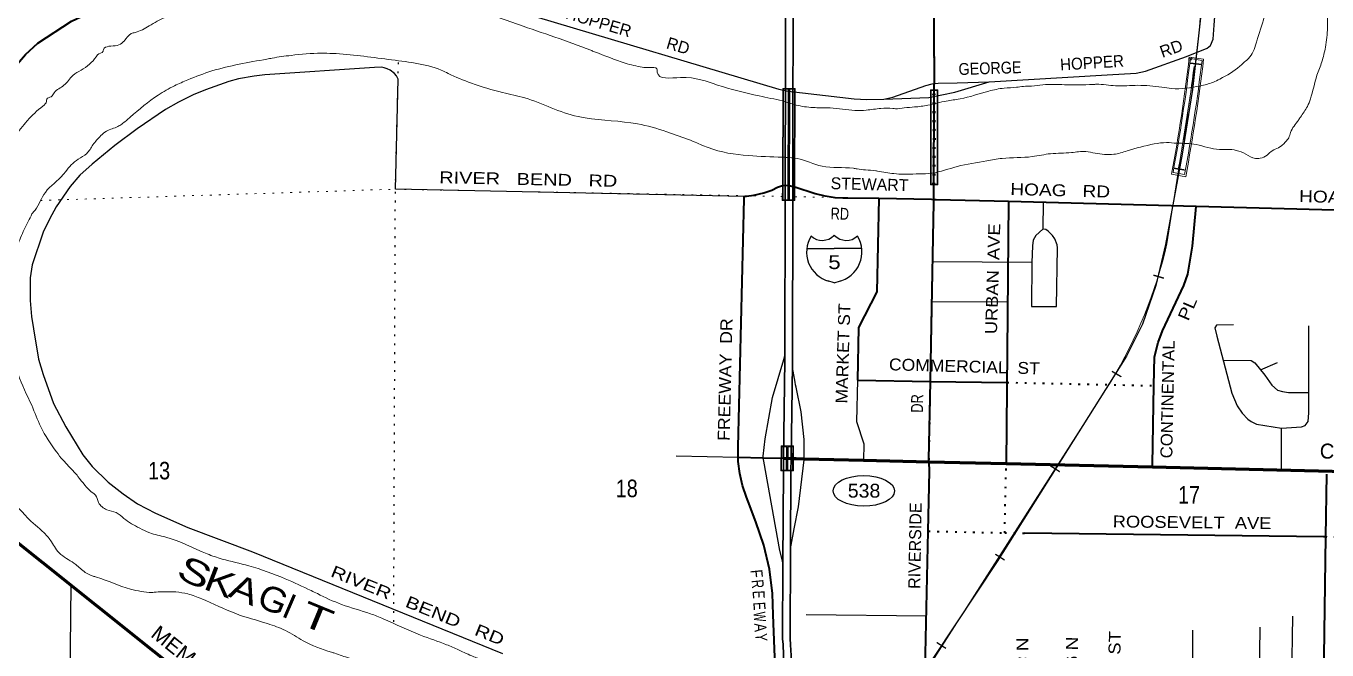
# Model space of a CAD drawing. Header units: feet. Extents: x -493433 to -244333, y 184684 to 373072.
# Drawn here: x -335701 to -322591, y 344402 to 350695 of the extents above; entities that cross this region are included whole.
import ezdxf
from ezdxf.enums import TextEntityAlignment as Align

# ---------------------------------------------------------------- set-up
doc = ezdxf.new("R2010")
doc.units = ezdxf.units.FT
doc.header["$LTSCALE"] = 60
doc.header["$PDMODE"] = 32
doc.header["$PDSIZE"] = 30
doc.linetypes.add('DOTTED', pattern=[1.5, 0.3, -1.2])
for name, color, linetype, lineweight in [('15', 7, 'Continuous', 25), ('17', 7, 'Continuous', 25), ('18', 7, 'Continuous', 35), ('19', 7, 'Continuous', 25), ('23', 7, 'Continuous', 70), ('26', 7, 'Continuous', 40), ('27', 7, 'Continuous', 13), ('29', 7, 'Continuous', 25), ('30', 7, 'Continuous', 13), ('34', 7, 'Continuous', 13), ('39', 7, 'Continuous', 13), ('41', 7, 'Continuous', 13), ('53', 7, 'DOTTED', 40), ('55', 7, 'Continuous', 13), ('6', 7, 'DOTTED', 25), ('61', 7, 'Continuous', 13), ('7', 7, 'DOTTED', 13)]:
    doc.layers.add(name, color=color, linetype=linetype, lineweight=lineweight)

msp = doc.modelspace()

# ---------------------------------------------------------------- linework, layer by layer
at = {"layer": '15'}
for p, q in [((-327559.49, 348583.06), (-327556.59, 348585.97)), ((-327553.42, 348583.59), (-327556.85, 348585.97)), ((-327832.2, 348451.59), (-327555.79, 348451.59)), ((-327555.79, 348106.01), (-327619.68, 348123.97)), ((-327556.32, 348105.75), (-327492.69, 348124.49))]:
    msp.add_line(p, q, dxfattribs=at)
msp.add_lwpolyline([(-327280.43, 348451.59), (-327556.32, 348451.59), (-327555.79, 348451.59)], dxfattribs=at)
for centre, radius, start, end in [((-327529.57, 348416.49), 306.13, 148.44434, 254.43372), ((-327678.17, 348699.09), 165.66, 227.3423, 315.81171), ((-327434.48, 348699.09), 165.66, 224.18809, 312.69403), ((-327583.08, 348416.49), 306.13, 283.08091, 31.62476)]:
    msp.add_arc(centre, radius, start, end, dxfattribs=at)
at = {"layer": '17'}
msp.add_ellipse((-327259.15, 346006.91), major_axis=(-309.24, 1), ratio=0.500121, dxfattribs=at)
at = {"layer": '18', "lineweight": 13}
msp.add_line((-328015.58, 350065.35), (-328013.06, 350065.35), dxfattribs=at)
at = {"layer": '18'}
for p, q in [((-328053.51, 347369.75), (-328050.65, 348935.39)), ((-328050.65, 348935.39), (-328050.65, 348935.47))]:
    msp.add_line(p, q, dxfattribs=at)
for points in [[(-328050.65, 348935.39), (-328050.37, 349090.63), (-328045.92, 351522.02)], [(-327978.6, 347280.77), (-327977.94, 347325.48), (-327975.01, 348934.26), (-327974.75, 349076.48), (-327970.3, 351505.64)], [(-328067.21, 346331.9), (-328053.59, 347326.11), (-328053.51, 347369.75)], [(-327996.83, 345418.89), (-327993.28, 346207.43), (-327991.61, 346329.84), (-327978.6, 347280.77)], [(-328073.13, 345274.4), (-328068.92, 346207.45), (-328067.21, 346331.9)], [(-327410.42, 342758.47), (-327452.57, 342855.43), (-327733.26, 343449.74), (-327744.96, 343474.52), (-327757.48, 343499.74), (-327814.71, 343615.06), (-327893.07, 343816.81), (-327949.91, 344025.65), (-327984.62, 344239.29), (-327996.8, 344455.38), (-328000.89, 344516.45), (-327996.83, 345418.89)], [(-327457.87, 342691.21), (-327522.59, 342826.56), (-327826.95, 343471), (-327905.68, 343632.45), (-327979.69, 343830.93), (-328032.55, 344036.06), (-328063.68, 344245.59), (-328072.73, 344457.22), (-328076.55, 344514.08), (-328073.13, 345274.4)]]:
    msp.add_lwpolyline(points, dxfattribs=at)
at = {"layer": '18', "lineweight": 13}
for points in [[(-327949.92, 350065.12), (-327950.02, 350065.12), (-327950.02, 350065.81)], [(-328017.09, 348935.21), (-328017.09, 348935.27), (-328019.61, 348935.28), (-328019.61, 348935.23)], [(-327954.05, 348934.67), (-327954.05, 348935.04), (-327952.76, 348935.04)]]:
    msp.add_lwpolyline(points, dxfattribs=at)
at = {"layer": '19'}
for points in [[(-328273.78, 346336.38), (-328271.69, 346356.46), (-328253.57, 346530.39), (-328177.14, 346948.55), (-328064.76, 347331.44), (-328053.51, 347369.75)], [(-327858.52, 346326.74), (-327860.64, 346525.22), (-327888.92, 346803.53), (-327940.92, 347052.36), (-327946.06, 347076.98), (-327950.69, 347102.36), (-327971.3, 347215.35), (-327973.57, 347235.68), (-327978.6, 347280.77)], [(-328073.13, 345274.4), (-328079.52, 345300.69), (-328104.71, 345404.31), (-328267.76, 346306.46), (-328273.78, 346336.38)], [(-327996.83, 345418.89), (-327996.78, 345419.32), (-327996.27, 345423.52), (-327959.31, 345625.52), (-327915.5, 345845.71), (-327858.46, 346320.88), (-327858.52, 346326.74)]]:
    msp.add_lwpolyline(points, dxfattribs=at)
at = {"layer": '23'}
msp.add_line((-321263, 346173.35), (-324349.9, 346245.14), dxfattribs=at)
for points in [[(-327858.52, 346326.74), (-327941.23, 346328.66), (-327991.61, 346329.84), (-328067.21, 346331.9)], [(-326601.07, 346297.49), (-327261.33, 346312.85), (-327858.52, 346326.74)], [(-324349.9, 346245.14), (-325824.12, 346279.42), (-326601.07, 346297.49)], [(-329372.28, 341128.45), (-329936.31, 341151.49), (-329996, 341155.89), (-330039.66, 341158.99), (-330178.16, 341178.46), (-330321.74, 341210.03), (-330428.97, 341249.06), (-330445.81, 341260.32), (-330499.21, 341285.8), (-330574.24, 341329.85), (-330733.92, 341436.39), (-330856.59, 341538.27), (-330879.92, 341557.65), (-330906.59, 341579.63), (-331079.18, 341721.94), (-336656.09, 346180.11)]]:
    msp.add_lwpolyline(points, dxfattribs=at)
at = {"layer": '26'}
for p, q in [((-328079.59, 349087.08), (-328050.37, 349090.63)), ((-325800.54, 348924.15), (-325824.12, 346279.42)), ((-323909.03, 348874.69), (-325800.54, 348924.15)), ((-322602.79, 345544.28), (-322593.99, 346175.56)), ((-322631.53, 343482.06), (-322602.79, 345544.28))]:
    msp.add_line(p, q, dxfattribs=at)
for points in [[(-336615.65, 348878.11), (-336583.37, 348873.87), (-336540.89, 348887.77), (-336524.46, 348928.07), (-336495.43, 349043.06), (-336163.05, 349839.1), (-336097.66, 349957.92), (-335707.03, 350406.13), (-335583.1, 350522.57), (-335244.45, 350742.8), (-334272.29, 351199.69), (-334154.79, 351259.6), (-334037.23, 351327.59), (-333785.43, 351544.3), (-333681.97, 351618.44), (-333544.42, 351656), (-331943.7, 351729.62), (-331918.32, 351730.79), (-331917.88, 351744.07), (-331875.07, 353044.51), (-331874.28, 353068.55), (-331849.25, 353067.6), (-328947.26, 352956.78), (-328920.24, 352955.75)], [(-326553.06, 348940.28), (-326552.64, 348965.28), (-326549.39, 350076.54), (-326549.32, 350101.54), (-326547.12, 350126.54), (-326561.1, 352244.55)], [(-328524.88, 346341.82), (-328525.81, 346401.19), (-328526.2, 346426.19), (-328525.6, 346451.19), (-328465.46, 348950.56), (-328464.85, 348975.8), (-328441.79, 348978.66), (-328366.01, 348988.05), (-328267.09, 349011.01), (-328186.52, 349038.08), (-328128.69, 349068.03), (-328106.87, 349076.49), (-328079.59, 349087.08)], [(-328050.37, 349090.63), (-328043.12, 349091.51), (-328006.83, 349087.59), (-327974.75, 349076.48), (-327953.62, 349069.17)], [(-327108.76, 348953.85), (-327420.92, 348958.93), (-327445.92, 348959.34), (-327470.92, 348959.4), (-327546.67, 348962.76), (-327647.5, 348977.9), (-327746.2, 349003.5), (-327747.66, 349003.96), (-327953.03, 349069), (-327953.57, 349069.16), (-327953.62, 349069.17)], [(-327108.76, 348953.85), (-327126.55, 348014.77), (-327313.32, 347654.86), (-327323.37, 347121.84)], [(-326553.06, 348940.28), (-326578.06, 348945.21), (-327108.76, 348953.85)], [(-326576.97, 347679.19), (-326553.53, 348915.28), (-326553.06, 348940.28)], [(-325800.54, 348924.15), (-326528.06, 348943.17), (-326553.06, 348940.28)], [(-324334.71, 347067.94), (-324329.36, 347359), (-324290.97, 347501.66), (-324247.1, 347622.36), (-324033.24, 348077.76), (-323992.76, 348193.3), (-323946.13, 348474.07), (-323909.03, 348874.69)], [(-321219.14, 348803.35), (-321247.48, 348805.1), (-323909.03, 348874.69)], [(-326601.07, 346297.49), (-326602.68, 346323.45), (-326587.74, 347111.28), (-326576.97, 347679.19)], [(-327323.37, 347121.84), (-326587.74, 347111.28), (-325816.8, 347100.21)], [(-324349.9, 346245.14), (-324349.33, 346272.96), (-324334.71, 347067.94)], [(-327574.88, 342622.94), (-327609.59, 342732.68), (-327612.94, 342744.24), (-327627.02, 342782.78), (-327645.05, 342819.63), (-327928.73, 343344.8), (-327942.19, 343369.73), (-327954.03, 343394.8), (-328009.4, 343512.05), (-328079.28, 343704.32), (-328111.72, 343841.14), (-328146.04, 344070.33), (-328173.12, 344755.62), (-328178.7, 344972.59), (-328209.35, 345218.63), (-328265.55, 345460.11), (-328346.68, 345694.39), (-328422.46, 345898.17), (-328442.11, 345944.2), (-328482, 346060.72), (-328509.49, 346180.78), (-328524.28, 346303.05), (-328524.88, 346341.82)], [(-328067.21, 346331.9), (-328273.78, 346336.38), (-328524.88, 346341.82)], [(-326608.84, 345599.84), (-326595.39, 346206.24), (-326601.07, 346297.49)], [(-326653.94, 343569.82), (-326653.4, 343590.41), (-326608.84, 345599.84)], [(-322602.79, 345544.28), (-322624.63, 345544.53), (-325635.72, 345579.31)]]:
    msp.add_lwpolyline(points, dxfattribs=at)
at = {"layer": '29'}
for p, q in [((-325451.4, 348917.46), (-325455.57, 348646.22)), ((-326564.83, 348319.36), (-325564.02, 348312.93)), ((-326567.72, 347914.05), (-325809.53, 347915.16)), ((-323261.18, 347227.36), (-323088.5, 347299.98)), ((-323050.08, 346214.91), (-323048.75, 346640.53)), ((-328524.88, 346341.82), (-329149.64, 346355.37)), ((-335249.8, 345055.92), (-335260.02, 343899.39)), ((-327840.99, 344758.93), (-326627.76, 344746.71)), ((-322939.82, 344742.96), (-322991.19, 340829.27)), ((-323267.42, 344633.82), (-323298.64, 342251.89))]:
    msp.add_line(p, q, dxfattribs=at)
for points in [[(-325995.53, 350130.78), (-324806.71, 350203.84), (-324515.24, 350218.22), (-324420.29, 350239.81), (-324005.99, 350386.61), (-323798.83, 350472.96), (-323764.31, 350498.87), (-323738.41, 350563.64), (-323727.18, 350702.19), (-323699.57, 351055.86), (-323702.76, 351160.77), (-324075.23, 354108.23)], [(-331918.32, 351730.79), (-331927.46, 351120.62), (-331897.25, 351099.03), (-331799.37, 351066.22), (-330569.58, 350789.75), (-328114.54, 350057.38), (-328021.58, 350037.39), (-327354.84, 349959.36), (-327229.82, 349953.76), (-327057.19, 349958.07), (-326966.7, 349976.46)], [(-328464.85, 348975.8), (-331978.87, 349049.06), (-331951.13, 350160), (-331966.24, 350192.39), (-331987.81, 350216.13), (-332031.74, 350250.01), (-332061.18, 350263.63), (-332091.39, 350274.42), (-332117.28, 350278.74), (-332190.71, 350275.88), (-333295.43, 350203.18), (-333403.32, 350190.23), (-333558.53, 350160.87), (-333657.93, 350134.1), (-333890.97, 350052.06), (-334016.12, 350000.25), (-334163.58, 349927.32), (-334296.63, 349851.29), (-334581.46, 349657), (-334805.53, 349489.23), (-335034.59, 349302.96), (-335159.74, 349190.7), (-335255.04, 349076.84), (-335397.09, 348871.2), (-335466.14, 348745.99), (-335527.92, 348616.01), (-335638.76, 348286.16), (-335659.45, 348153.89), (-335660.34, 347927.8), (-335647.4, 347763.73), (-335626.55, 347639.6), (-335574.03, 347336.29), (-335529.81, 347180.19), (-335422.99, 346889.42), (-335301.29, 346653.27), (-335129.53, 346371.31), (-335035.61, 346252.34), (-334874.92, 346094.98), (-334723.87, 345978.41), (-334579.52, 345877.17), (-334395.9, 345781.96), (-334069.89, 345637.68), (-333419.06, 345390.87), (-330900.3, 344365.78)], [(-327057.19, 349958.07), (-326604.04, 349975.34), (-326340.78, 350029.32), (-325995.53, 350130.78)], [(-326966.7, 349976.46), (-326634.25, 350096.24), (-326569.51, 350112.44), (-326509.09, 350119.99), (-326319.23, 350120.41), (-325995.53, 350130.78)], [(-323532.35, 347680.91), (-323706.12, 347676.92), (-323721.11, 347651.31), (-323702.5, 347568.09), (-323549.8, 346992.58), (-323496.69, 346865.48), (-323444.91, 346792.08), (-323388.8, 346731.63), (-323354.28, 346705.72), (-323302.32, 346680.69), (-323048.75, 346640.53)], [(-323048.75, 346640.53), (-322849.33, 346653.91), (-322809.85, 346667.16), (-322780.28, 346705.72), (-322774.71, 346793.21), (-322773.2, 347671.2)], [(-323638, 347325.01), (-323356.65, 347320.35), (-323319.75, 347297.25), (-323216.54, 347174.09), (-323147.12, 347072.73), (-323090.65, 347024.13), (-323039.23, 347007.96), (-322978.1, 346999.35), (-322774.36, 346998.46)], [(-327323.37, 347121.84), (-327331.18, 346707.51), (-327257.29, 346479.78), (-327261.33, 346312.85)], [(-323946.68, 344603.39), (-323954.8, 342889.81), (-323290.57, 342868.15)]]:
    msp.add_lwpolyline(points, dxfattribs=at)
msp.add_lwpolyline([(-325455.57, 348646.22), (-325525.11, 348581.81), (-325551.01, 348534.31), (-325560.29, 348479.51), (-325564.08, 348310.43), (-325567.95, 347867.48), (-325317.96, 347865.06), (-325307.16, 348457.66), (-325309.68, 348487.74), (-325335.22, 348547.27), (-325356, 348583.47), (-325399.96, 348624.98), (-325425.84, 348641.17)], close=True, dxfattribs=at)
at = {"layer": '34'}
for p, q in [((-323976.58, 350381.7), (-323834.68, 350360.26)), ((-323968.01, 350366.03), (-323850.56, 350348.29)), ((-324157.88, 349199.86), (-324015.07, 349175.39)), ((-324025.69, 349195.92), (-324142.73, 349215.98)), ((-324765.63, 347112.68), (-327083.3, 343484.66))]:
    msp.add_line(p, q, dxfattribs=at)
at = {"layer": '34', "lineweight": 25}
msp.add_lwpolyline([(-326085.5, 369830.73), (-324018.58, 352850.1), (-323862.4, 351386.35), (-323865.95, 350777.85), (-323947.98, 350056.22), (-324052.09, 349404), (-324218.82, 348492.94), (-324314.53, 348079.6), (-324450.02, 347687.13), (-324611.42, 347364.16), (-325914.75, 345293.77), (-326980.49, 343689.28), (-327097.43, 343462.6), (-327252.9, 343077.03), (-327334.19, 342815.86), (-327384.11, 342548.99), (-327388.03, 342425.18), (-327379.83, 342313.5), (-327362.36, 342242.51), (-327299.6, 342077.67)], dxfattribs=at)
at = {"layer": '34'}
msp.add_lwpolyline([(-323881.19, 350621.84), (-323918.86, 350305.46), (-324204.1, 348498.97)], dxfattribs=at)
for centre, radius, start, end in [((-329357.91, 351142.36), 5501.4, 354.57078, 4.2932), ((-342254.4, 352555.89), 18405.07, 349.49378, 353.21157), ((-342254.4, 352555.89), 18417.05, 349.55167, 353.17118), ((-342240.81, 352553.71), 18522.02, 349.55531, 353.16154), ((-342240.81, 352553.71), 18536.2, 349.49883, 353.20461), ((-342263.47, 352560.38), 18472.88, 349.72647, 352.93042), ((-328826.55, 349564.46), 4743.66, 328.87859, 347.01993)]:
    msp.add_arc(centre, radius, start, end, dxfattribs=at)
msp.add_point((-323968.01, 350366.03), dxfattribs=at)
at = {"layer": '39'}
for points in [[(-320942.84, 356558.71), (-320941.38, 356475.86), (-320962.12, 356395.17), (-320970.93, 356288.15), (-320967.45, 356205.29), (-321007.31, 355985.3), (-321060.78, 355840.16), (-321075.1, 355813.98), (-321122.09, 355733.44), (-321199.35, 355653.09), (-321319.2, 355546.74), (-321385.98, 355524.92), (-321505.68, 355438.77), (-321562.53, 355392.64), (-321641.91, 355300.18), (-321812.58, 355141.6), (-321928.3, 355047.34), (-321979.21, 354985.02), (-322068.63, 354898.68), (-322131.87, 354802.08), (-322290.47, 354637.37), (-322333.09, 354605.29), (-322381.8, 354569.22), (-322444.99, 354480.71), (-322487.63, 354444.6), (-322501.91, 354422.46), (-322522.18, 354410.46), (-322538.34, 354410.55), (-322546.59, 354384.34), (-322560.74, 354382.41), (-322564.91, 354362.23), (-322725.99, 354130.86), (-322779.19, 354026.12), (-322836.32, 353937.56), (-322852.57, 353923.52), (-322873.09, 353875.16), (-322946.56, 353758.42), (-322958.82, 353736.27), (-323046.95, 353542.85), (-323147.02, 353375.76), (-323222.98, 353190.35), (-323292.73, 353027.11), (-323331.5, 352966.74), (-323385.52, 352740.78), (-323402.33, 352643.91), (-323401.02, 352538.84), (-323318.59, 352188.82), (-323256.14, 351570.23), (-323238.62, 351475.17), (-323233.82, 351289.27), (-323209.55, 350996.17), (-323204.02, 350919.37), (-323216.8, 350820.45), (-323291.19, 350568.36), (-323305.63, 350521.98), (-323381.39, 350366.87), (-323409.82, 350342.8), (-323468.73, 350288.61), (-323669.48, 350160.51), (-323740.38, 350126.6), (-323867.72, 350089.62)], [(-322735.06, 352789.39), (-322821.53, 352543.44), (-322832.05, 352480.86), (-322832.22, 352456.62), (-322835.36, 352290.97), (-322818.81, 352050.45), (-322798.93, 352003.86), (-322751.72, 351819.73), (-322653.61, 351400.93), (-322620.92, 351160.31), (-322599.75, 351006.65), (-322585.12, 350782.3), (-322585.81, 350679.27), (-322607.34, 350481.41), (-322642.66, 350334.14), (-322692.03, 350199.08), (-322758.26, 349959.06), (-322789.05, 349884.49), (-322858.44, 349775.81), (-322878.83, 349745.63), (-322958.42, 349620.85), (-322976.95, 349566.42), (-323009.52, 349528.23), (-323038, 349496.08), (-323157.59, 349426.09), (-323194.15, 349393.98), (-323265.03, 349362.08), (-323311.48, 349360.35), (-323410.12, 349403.36), (-323504.76, 349440.3), (-323595.55, 349450.95), (-323674.29, 349449.4), (-323910.17, 349499.31), (-324107.32, 349512.35)], [(-329664.79, 350319.7), (-329970.9, 350434.66), (-330011.18, 350451.06), (-330738.29, 350709.96), (-330969.95, 350788.12), (-331213.83, 350850.17), (-331393.11, 350911.86), (-331737.86, 350986.64), (-331854.88, 350997.44), (-331988.13, 350998.23), (-332042.58, 351008.66), (-332183.95, 351001.41), (-332363.8, 350978.24), (-332555.49, 350995.54), (-332674.55, 351004.33), (-332906.77, 350999.65), (-333054.33, 350972.25), (-333092.72, 350968.43), (-333294.8, 350943.37), (-333484.62, 350936.41), (-333563.46, 350922.74), (-333605.98, 350904.82), (-333747.35, 350897.57), (-333797.79, 350903.93), (-333899.14, 350841.9), (-334040.56, 350828.6), (-334190.07, 350813.33), (-334297.29, 350781.63), (-334461.4, 350695.73), (-334601.15, 350629.89), (-334641.61, 350618.01), (-334712.77, 350543.68), (-334724.97, 350531.63), (-334781.71, 350499.64), (-334921.31, 350456.02), (-334925.46, 350439.88), (-334980.22, 350403.85), (-334994.46, 350385.75), (-335146.8, 350249.27), (-335227.91, 350197.22), (-335319.43, 350096.75), (-335416.84, 350022.58), (-335449.41, 349982.36), (-335491.97, 349958.37), (-335494.13, 349936.16), (-335530.8, 349887.89), (-335687.24, 349741.34), (-335705.55, 349719.22), (-335768.65, 349642.83), (-335889.14, 349437.47), (-335991.43, 349236.05), (-336083.28, 349085.07), (-336169.53, 348867.39), (-336174.54, 348721.96), (-336193.24, 348643.28), (-336258.4, 348558.81), (-336307.11, 348520.71), (-336311.27, 348502.56), (-336379.71, 348230.23), (-336400.92, 348076.81), (-336440.14, 347947.75), (-336442.51, 347895.23), (-336442.58, 347883.12), (-336451.97, 347687.21), (-336444.3, 347626.54), (-336430.57, 347565.86), (-336396.61, 347511.11), (-336388.78, 347474.7), (-336457.42, 347475.11), (-336454.31, 347335.69), (-336359.09, 347082.59), (-336351.55, 347001.74), (-336321.85, 346914.69), (-336252.06, 346782.96), (-336180.81, 346568.4), (-336132.95, 346479.22), (-336120.89, 346471.07), (-336111.04, 346434.65), (-336097.17, 346394.16), (-336059.52, 346288.88), (-335944.01, 346049.81), (-335882.07, 345952.47), (-335818.01, 345871.29), (-335769.85, 345826.55), (-335693.69, 345743.27), (-335519.12, 345582.65), (-335443.01, 345491.28), (-335405.05, 345430.46), (-335348.96, 345365.47), (-335200.23, 345265.6), (-335103.86, 345184.22), (-335025.37, 345147.39), (-334991.12, 345137.09), (-334648.71, 345015.87), (-334539.85, 344993), (-334432.92, 344982.26), (-334388.48, 344986.03)], [(-328078.97, 349371.6), (-328421.51, 349388.15), (-328827.53, 349468.28), (-328977.57, 349531.71), (-329206.28, 349614.51), (-329244.37, 349628.36), (-329539.88, 349708.01), (-330068.24, 349768.54), (-330138.83, 349781.09), (-330674.6, 349970.15), (-330898.35, 350024.01), (-331212.68, 350118.81), (-331448.24, 350217.19), (-331516.66, 350249.93), (-331778.67, 350320.18), (-332050.97, 350358.16), (-332611.85, 350418.07), (-332724.9, 350420.77), (-333029.91, 350398.33), (-333221.9, 350371.19), (-333274.46, 350361.4), (-333828.45, 350241.45), (-334071.33, 350151.97), (-334204.99, 350092.17), (-334369.15, 349998.19), (-334651.27, 349775.6), (-334736.53, 349705.4), (-334775.06, 349681.39), (-334890.44, 349635.6), (-334947.29, 349589.48), (-335026.64, 349497.01), (-335089.82, 349408.49), (-335174.99, 349352.42), (-335305.06, 349223.9), (-335325.42, 349197.76), (-335506.31, 349017.01), (-335610.48, 348837.82), (-335641, 348801.63)], [(-328077.59, 349940.74), (-328314.29, 349990.4), (-328733.5, 350099.98), (-329104.48, 350174.93), (-329340.33, 350230.89), (-329344.15, 350263.24), (-329416.75, 350275.78), (-329491.42, 350280.27), (-329664.79, 350319.7)], [(-323867.72, 350089.62), (-324156.71, 350064.45), (-324255.55, 350077.17), (-324495.68, 350096.8), (-324721.83, 350092.1), (-324913.54, 350107.39), (-324949.89, 350105.59), (-325235.96, 350102.72), (-325456.06, 350102.72), (-325568.27, 350089.76), (-325650.61, 350085.55), (-325719.32, 350076.81), (-325844.48, 350068.18), (-325999.84, 350037.95), (-326288.99, 349960.23), (-326427.1, 349938.64), (-326612.67, 349895.47), (-326746.46, 349878.2), (-326851.35, 349868.5), (-326940.23, 349860.95), (-326966.47, 349863.13), (-327085.58, 349863.84), (-327235.1, 349846.56), (-327348.18, 349843.2), (-327598.37, 349868.94), (-327749.77, 349871.86), (-327919.22, 349893.08), (-328077.59, 349940.74)], [(-324107.32, 349512.35), (-324206.82, 349519.28), (-324332.09, 349505.89), (-324605.14, 349434.8), (-324740.63, 349401.26), (-324928.32, 349412.5), (-325021.08, 349429.22), (-325166.52, 349417.97), (-325376.57, 349407.1), (-325560.5, 349377.91), (-325865.48, 349359.53), (-326019.09, 349334.19), (-326318.28, 349277.4), (-326573.13, 349210.24), (-326700.37, 349202.92), (-326732.67, 349203.11), (-326855.85, 349199.81), (-326954.74, 349206.47), (-327120.12, 349231.7), (-327138.68, 349235.21), (-327240.85, 349243.9), (-327326.33, 349254.59), (-327363.73, 349259.93), (-327678.93, 349281.3), (-327931.81, 349358.44), (-328078.97, 349371.6)], [(-335641, 348801.63), (-335718.78, 348642.49), (-335788.54, 348475.22), (-335842.81, 348208.86), (-335872.35, 348017.11), (-335879.71, 347821.19), (-335818.01, 347386.48), (-335778.98, 347184.22), (-335643.78, 346870.27), (-335552.37, 346651.55), (-335394.56, 346400.1), (-335328.49, 346316.88), (-335216.22, 346197.02), (-335178.16, 346152.35), (-335029.86, 345987.83), (-334999.74, 345963.42), (-334969.94, 345890.51), (-334885.65, 345815.26), (-334792.96, 345788.45), (-334714.61, 345729.39), (-334555.77, 345631.49), (-334455.15, 345584.42), (-334293.92, 345541.04), (-333875.13, 345370.87), (-333726.07, 345319.48), (-333456, 345251.22), (-333089.44, 345119.74), (-332827.77, 345001.01), (-332765.39, 344970.34), (-332521.83, 344861.82), (-332229.73, 344767.15), (-332100.86, 344715.88), (-331724.43, 344552.02), (-331462.62, 344455.51), (-331341.83, 344402.26), (-331188.86, 344334.69), (-331078.08, 344295.65), (-330957.19, 344260.58), (-330822.1, 344233.51), (-330537.8, 344180.13), (-330451.49, 344171.49), (-330118.25, 344124.27), (-329868.06, 344100.55), (-329559.17, 344100.72), (-329534.95, 344098.56), (-329367.59, 344069.27), (-329248.68, 344038.26), (-329117.76, 343993.03), (-328910.49, 343892.8), (-328880.26, 343884.55), (-328854.03, 343882.37), (-328806.05, 343811.37), (-328751.77, 343776.71), (-328747.69, 343784.77), (-328695.11, 343796.57), (-328620.49, 343786.03), (-328574.03, 343789.78), (-328481.33, 343762.97), (-328417.14, 343701.98), (-328264.4, 343600.05), (-328236.28, 343577.66), (-328176.09, 343520.74), (-328048.16, 343350.78)], [(-334388.48, 344986.03), (-334315.77, 344989.65), (-334071.63, 344967.99), (-333930.63, 344918.68), (-333588.43, 344769.17), (-333268.1, 344668.28), (-333086.87, 344598.51), (-332907.88, 344494.42), (-332623.99, 344379.6), (-332589.74, 344369.29), (-332442.68, 344319.94), (-332317.86, 344266.66), (-332269.81, 344207.79), (-332076.33, 344158.15), (-332059.9, 344149.81)]]:
    msp.add_spline(points, degree=3, dxfattribs=at)
at = {"layer": '53'}
for p, q in [((-325816.8, 347100.21), (-324334.71, 347067.94)), ((-325838.8, 345583.59), (-325824.12, 346279.42)), ((-322610.79, 345545.31), (-321268.26, 345516.98))]:
    msp.add_line(p, q, dxfattribs=at)
msp.add_lwpolyline([(-326608.84, 345599.84), (-325838.8, 345583.59), (-325635.72, 345579.31)], dxfattribs=at)
at = {"layer": '55'}
for p, q in [((-328017.09, 348935.27), (-328013.06, 350065.35)), ((-328031.6, 346208.06), (-328029.89, 346460.2))]:
    msp.add_line(p, q, dxfattribs=at)
for points in [[(-328080.13, 348935.49), (-328079.59, 349087.08), (-328076.1, 350065.57)], [(-328076.1, 350065.57), (-328013.06, 350065.35), (-327950.02, 350065.12)], [(-327954.05, 348935.04), (-327953.57, 349069.16), (-327950.02, 350065.12)], [(-327954.05, 348935.04), (-328017.09, 348935.27), (-328050.65, 348935.39), (-328080.13, 348935.49)]]:
    msp.add_lwpolyline(points, dxfattribs=at)
for points in [[(-328068.13, 350057.54), (-328021.09, 350057.38), (-328025.06, 348943.3), (-328050.62, 348943.39), (-328072.1, 348943.46), (-328071.59, 349087.05)], [(-328005.09, 350057.32), (-327958.05, 350057.15), (-327961.57, 349069.19), (-327962.02, 348943.07), (-328009.06, 348943.24)], [(-328094.63, 346208.48), (-328092.93, 346460.62), (-328029.89, 346460.2), (-327966.86, 346459.78), (-327967.74, 346329.28), (-327968.56, 346207.63), (-328031.6, 346208.06)], [(-328084.98, 346452.57), (-328037.94, 346452.25), (-328039.55, 346216.11), (-328086.58, 346216.43)], [(-328021.94, 346452.15), (-327974.91, 346451.83), (-327975.74, 346329.33), (-327976.51, 346215.68), (-328023.55, 346216)]]:
    msp.add_lwpolyline(points, close=True, dxfattribs=at)
at = {"layer": '6'}
for p, q in [((-331978.87, 349049.06), (-331947.21, 350343.52)), ((-331995.21, 344686.03), (-331978.87, 349049.06))]:
    msp.add_line(p, q, dxfattribs=at)
at = {"layer": '61'}
for p, q in [((-326587.25, 350050.91), (-326587.25, 349092.37)), ((-326587.25, 350050.91), (-326512.25, 350050.91)), ((-326512.25, 350050.91), (-326512.25, 349092.37)), ((-326587.25, 349092.37), (-326512.25, 349092.37))]:
    msp.add_line(p, q, dxfattribs=at)
msp.add_lwpolyline([(-326579.25, 349100.37), (-326579.25, 350042.91), (-326520.25, 350042.91), (-326520.25, 349100.37)], close=True, dxfattribs=at)
at = {"layer": '61', "linetype": 'DOTTED', "lineweight": 100}
msp.add_arc((-352620.33, 349573.79), 26072.45, 358.95145, 1.04855, dxfattribs=at)
at = {"layer": '7'}
for p, q in [((-326571.55, 354163.36), (-326548.32, 348947.34)), ((-335556.72, 348935.57), (-331978.87, 349049.06)), ((-327952.25, 348973.66), (-326548.32, 348947.34)), ((-326548.32, 348947.34), (-326649.12, 343577.13)), ((-326548.32, 348947.34), (-321217.23, 348802.13))]:
    msp.add_line(p, q, dxfattribs=at)
msp.add_lwpolyline([(-331978.87, 349049.06), (-329536.12, 349003.34), (-328081.33, 348976.08)], dxfattribs=at)

# ---------------------------------------------------------------- texts
at = {"layer": '15', "width": 1.2}
msp.add_text(' 5 ', height=140, dxfattribs=at).set_placement((-327554.48, 348243.48), align=Align.CENTER)
at = {"layer": '17'}
msp.add_text('COLLEGE', height=151.3, rotation=358.669, dxfattribs=at).set_placement((-322665.28, 346333.88))
at = {"layer": '17', "width": 1.05}
msp.add_text('538', height=140, dxfattribs=at).set_placement((-327256.23, 345938.6), align=Align.CENTER)
msp.add_text('MEMORIAL', height=151.3, rotation=321.362, dxfattribs=at).set_placement((-334454.66, 344543.3))
at = {"layer": '27'}
for s, height, rotation, p in [('STEWART', 120, 358.44, (-327594.26, 349050.22)), ('RIVERSIDE', 121, 88.925, (-326690.64, 345017.31))]:
    msp.add_text(s, height=height, rotation=rotation, dxfattribs=at).set_placement(p)
for s, height, rotation, width, p in [('HOAG   RD', 120, 358.44, 1.2, (-325783.57, 348991.78)), ('HOAG   RD', 120, 358.44, 1.2, (-322873.61, 348920.33)), ('RD', 120, 358.44, 0.8, (-327594.26, 348744.57)), ('URBAN  AVE', 120, 88.219, 1.15, (-325917.45, 347585.33)), ('MARKET ST', 120, 88.219, 1.1, (-327424.54, 346886.3)), ('PL', 120, 66.867, 1.2, (-323988.61, 347712.92)), ('FREEWAY  DR', 121, 88.622, 1.1, (-328610.83, 346509.87)), ('CONTINENTAL', 120, 88.826, 1.05, (-324150.44, 346334.09)), ('COMMERCIAL  ST', 120, 358.44, 1.1, (-327006.45, 347223.45)), ('DR', 121, 88.925, 0.8, (-326663.05, 346793.89)), ('ROOSEVELT  AVE', 120, 359.338, 1.15, (-324751.14, 345639.1))]:
    msp.add_text(s, height=height, rotation=rotation, dxfattribs=dict(at, width=width)).set_placement(p)
for s, rotation, width, p in [('F', 275.695, 0.85, (-328397.78, 345165.62)), ('R', 275.612, 0.75, (-328387.51, 345062.1)), ('E', 272.86, 0.75, (-328377.35, 344957.58)), ('E', 273.86, 0.75, (-328370.04, 344841.16)), ('W', 273.897, 0.65, (-328366.44, 344733.33)), ('A', 272.412, 0.8, (-328359.18, 344625.74)), ('Y', 272.412, 0.75, (-328352.31, 344528.63))]:
    msp.add_text(s, height=120, rotation=rotation, dxfattribs=dict(at, width=width)).set_placement(p, align=Align.CENTER)
at = {"layer": '30'}
for s, rotation, p in [('HOPPER', 343.389, (-330272.33, 350774.12)), ('RD', 343.389, (-329257.41, 350471.36)), ('RD', 19.511, (-324250.19, 350372.9))]:
    msp.add_text(s, height=120, rotation=rotation, dxfattribs=at).set_placement(p)
for s, rotation, width, p in [('GEORGE', 1.835, 0.9, (-326302.06, 350200.18)), ('HOPPER', 3.517, 0.95, (-325276.76, 350245.54)), ('RIVER   BEND   RD', 358.806, 1.25, (-331538.09, 349109.89)), ('RIVER   BEND   RD', 337.855, 1.3, (-332640.65, 345147.82)), ('N 12TH ST', 88.374, 1.15, (-324693.33, 343667.24)), ('N 8TH ST', 270.353, 1.2, (-325720.6, 344527.91)), ('N 9TH ST', 269.627, 1.2, (-325219.79, 344537.59))]:
    msp.add_text(s, height=120, rotation=rotation, dxfattribs=dict(at, width=width)).set_placement(p)
at = {"layer": '34'}
for rotation, p in [(83.148, (-323857.46, 350306.97)), (80.965, (-324026.39, 349243.27)), (73.687, (-324234.23, 348151.48)), (59.564, (-324663.28, 347156.93)), (57.366, (-325283.47, 346199.19)), (57.366, (-325839.55, 345308.55)), (57.366, (-326431.06, 344418.5))]:
    msp.add_text('I', height=110.9, rotation=rotation, dxfattribs=at).set_placement(p, align=Align.CENTER)
at = {"layer": '41'}
for s, rotation, width, p in [('S', 334.139, 1.45, (-334201.5, 345142.75)), ('K', 338.982, 1.3, (-333926.61, 345022.51)), ('A', 338.425, 1.25, (-333675.9, 344946.22)), ('G', 336.974, 1.1, (-333391.45, 344851.35)), ('T', 337.652, 1.5, (-332959.06, 344669.27))]:
    msp.add_text(s, height=252.1, rotation=rotation, dxfattribs=dict(at, width=width)).set_placement(p)
msp.add_text('I', height=252.1, rotation=336.766, dxfattribs=at).set_placement((-333138.36, 344746.42))
at = {"layer": '7', "width": 0.85}
for s, rotation, p in [('13', 0.28, (-334471.43, 346122.15)), ('18', 0.278, (-329759.36, 345942.65)), ('17', 0.275, (-324092.54, 345878.42))]:
    msp.add_text(s, height=176.5, rotation=rotation, dxfattribs=at).set_placement(p)

doc.saveas('drawing.dxf')
